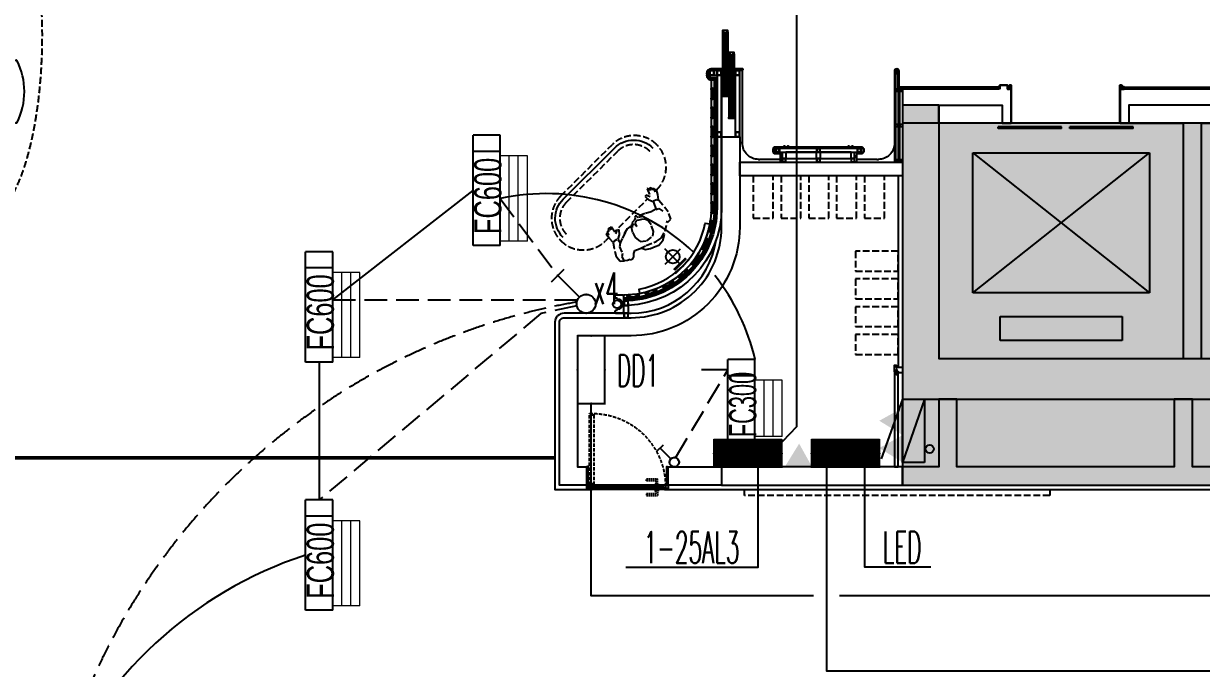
# Model space of a CAD drawing. Extents: x -284868 to 304789, y -137694 to 137894.
# Drawn here: x -77067 to -64057, y -105716 to -98586 of the extents above; entities that cross this region are included whole.
import ezdxf
from ezdxf.enums import TextEntityAlignment as Align

# ---------------------------------------------------------------- set-up
doc = ezdxf.new("R2010")
doc.units = 0
doc.set_wipeout_variables(frame=1)
doc.linetypes.add('DASH', pattern=[0.35, 0.25, -0.1])
doc.linetypes.add('DASHED', pattern=[0.75, 0.5, -0.25])
doc.layers.get('0').update_dxf_attribs({"linetype": 'CONTINUOUS'})
for name, color, linetype in [('0-墙', 4, 'CONTINUOUS'), ('0-建筑外轮廓', 8, 'CONTINUOUS'), ('0-建筑柱体', 251, 'CONTINUOUS'), ('0-消防栓(给排水)', 9, 'CONTINUOUS'), ('0-电梯', 3, 'CONTINUOUS'), ('0-非设计区域', 251, 'CONTINUOUS'), ('EM-强电', 220, 'CONTINUOUS'), ('EQUIP-照明', 3, 'CONTINUOUS'), ('EQUIP-箱柜', 3, 'CONTINUOUS'), ('M-EQ-AC', 1, 'CONTINUOUS'), ('P-完成面', 42, 'CONTINUOUS'), ('P-平面家具', 3, 'CONTINUOUS'), ('P-门扇', 6, 'CONTINUOUS'), ('TEXT_照明_回路标注', 41, 'CONTINUOUS'), ('WIRE-照明', 130, 'CONTINUOUS')]:
    doc.layers.add(name, color=color, linetype=linetype)
doc.layers.add('M-D-AC-DF', color=2, linetype='CONTINUOUS', lineweight=20)
doc.styles.add('_TEL_DIM', font='SIMPLEX', dxfattribs={"width": 0.8, "height": 3.5, "bigfont": 'HZTXT'})
doc.styles.add('HZ_e', font='simplex.shx', dxfattribs={"width": 0.8, "bigfont": 'hztxt.shx'})
doc.styles.add('L1', font='haiwenrs.shx', dxfattribs={"width": 0.7, "bigfont": 'haiwenhz.shx'})
doc.styles.get("Standard").update_dxf_attribs({"font": 'GBENOR', "bigfont": 'GBCBIG'})
doc.linetypes.add('FENCELINE2', pattern='A,6.35,-2.54,[132,ltypeshp.shx,S=2.54,R=0,X=-2.54,Y=0],-2.54,25.4', length=36.83)

# ---------------------------------------------------------------- blocks, each defined once
blk = doc.blocks.new('213r5467')
for p, q in [((-90909, -260063), (-90909, -260326)), ((-89559, -260063), (-90909, -260063)), ((-89559, -260326), (-89559, -260063)), ((-90909, -260326), (-89559, -260326)), ((-91209, -260588), (-91209, -262138)), ((-89259, -260588), (-91209, -260588)), ((-91209, -260588), (-89259, -262138)), ((-91209, -262138), (-89259, -260588)), ((-89259, -262138), (-89259, -260588)), ((-91209, -262138), (-89259, -262138))]:
    blk.add_line(p, q)
blk.add_lwpolyline([(-88884, -262463), (-91584, -262463), (-91584, -259863), (-88884, -259863), (-88884, -262463)])
blk = doc.blocks.new('sgASGHHHH')
for points in [[(-109046, -917824), (-109046, -921074), (-108646, -920624), (-108646, -917824)], [(-108646, -920624), (-109046, -921074), (-102996, -921074), (-102879, -920774), (-102996, -920624)]]:
    blk.add_hatch(color=256).paths.add_polyline_path(points)
at = {"color": 4}
for p, q in [((-109046, -917824), (-109046, -921074)), ((-108646, -917824), (-109046, -917824)), ((-108646, -917824), (-108646, -920624)), ((-108646, -920624), (-102996, -920624)), ((-109046, -921074), (-102996, -921074))]:
    blk.add_line(p, q, dxfattribs=at)
blk = doc.blocks.new('A$C5B4E3DF6')
for p, q in [((0, 240), (-659, 477)), ((-700, 0), (-700, 240)), ((0, 0), (-700, 240)), ((-700, 240), (0, 240)), ((0, 240), (0, 0)), ((0, 0), (-700, 0))]:
    blk.add_line(p, q)
for points in [[(-700, 240), (-541, 498), (-398, 240)], [(-398, 240), (-239, 498), (-96, 240)], [(-700, 0), (-700, 240), (0, 0)]]:
    blk.add_solid(points)
blk = doc.blocks.new('A$C3F6147FC')
blk.add_circle((299, -3801), 45.5)
at = {"rotation": 90}
blk.add_blockref('A$C5B4E3DF6', (240, -3250), dxfattribs=at)
blk = doc.blocks.new('$DORLIB2D$00000127')
at = {"color": 0}
for points in [[(-0.5333, 0.7949), (-0.5333, 0.6904)], [(-0.0333, 0.7949), (-0.5333, 0.7949)], [(-0.0333, 0.7949), (-0.0333, 0.6904)], [(0.5333, 0.7949), (0.0333, 0.7949)], [(0.0333, 0.7949), (0.0333, 0.6904)], [(0.5333, 0.7949), (0.5333, 0.6904)], [(-0.0333, 0.6904), (-0.5333, 0.6904)], [(0.5333, 0.6904), (0.0333, 0.6904)], [(0.5, 0.5), (-0.5, 0.5)]]:
    blk.add_lwpolyline(points, dxfattribs=at)
blk = doc.blocks.new('A$C611527F21')
h = blk.add_hatch(color=7)
h.dxf.hatch_style = 1
h.set_gradient(color1=(255, 255, 255), color2=(255, 255, 0), tint=1, name='CYLINDER')
h.paths.add_polyline_path([(1340, -405), (1340, -380), (1320, -380), (1320, -406), (1325, -410), (1335, -410)])
for points in [[(60, -375), (60, -405), (55, -405), (55, -400), (56, -400), (56, -404), (58, -404), (58, -373), (81, -373), (81, -419), (99, -419), (99, 0), (0, 0), (0, 1), (100, 1), (100, -420), (80, -420), (80, -375), (60, -375)], [(1438, -400), (1438, -404), (1436, -404), (1436, -384), (1424, -384), (1424, -419), (1342, -419), (1342, -378), (1319, -378), (1319, -419), (1302, -419), (1302, 0), (1400, 0), (1400, 1), (1300, 1), (1300, -420), (1320, -420), (1320, -380), (1340, -380), (1340, -420), (1425, -420), (1425, -385), (1435, -385), (1435, -405), (1440, -405), (1440, -400), (1438, -400)]]:
    blk.add_lwpolyline(points)
blk.add_lwpolyline([(1340, -405), (1340, -380), (1320, -380), (1320, -406), (1325, -410), (1335, -410)], close=True)
blk = doc.blocks.new('A$C67A6433D')
at = {"linetype": 'DASH', "ltscale": 0.03}
blk.add_wipeout([(31, 0), (-28, 0), (-28, 26), (31, 26)], dxfattribs=at)
for p, q in [((-26, 20), (-23, 19)), ((-25, 13), (-19, 4)), ((-21, 19), (-9, 16)), ((-20, 2), (-20, 0)), ((-19, 13), (-12, 3)), ((-18, 11), (-7, 9)), ((-16, 8), (-6, 8)), ((-16, 3), (0, 3)), ((-13, 24), (-13, 26)), ((-12, 23), (-12, 25)), ((-12, 25), (0, 25)), ((-9, 16), (-9, 21)), ((-9, 12), (-9, 21)), ((-1, 4), (-8, 10)), ((-2, 19), (-4, 14)), ((0, 9), (-3, 12)), ((30, 26), (3, 26)), ((15, 25), (3, 25)), ((3, 9), (6, 12)), ((19, 3), (3, 3)), ((4, 4), (11, 10)), ((5, 19), (7, 14)), ((19, 8), (9, 8)), ((12, 12), (12, 21)), ((23, 19), (12, 16)), ((21, 11), (12, 10)), ((22, 13), (14, 3)), ((15, 23), (15, 25)), ((16, 24), (16, 26)), ((28, 13), (21, 4)), ((23, 2), (23, 0)), ((28, 20), (25, 19))]:
    blk.add_line(p, q, dxfattribs=at)
for points in [[(0, 10), (0, 26), (-28, 26), (-28, 0), (0, 0), (0, 3)], [(3, 10), (3, 26), (31, 26), (31, 0), (3, 0), (3, 3)]]:
    blk.add_lwpolyline(points, dxfattribs=at)
for points in [[(-13, 24), (-13, 24), (-26, 24, 0.414214), (-27, 23), (-27, 2, 0.414214), (-26, 2), (-20, 2)], [(-12, 23), (-25, 23, 0.414214), (-26, 23), (-26, 17)], [(-26, 14), (-26, 5, 0.414214), (-25, 4), (-19, 4)], [(15, 23), (28, 23, -0.414214), (28, 23), (28, 17)], [(16, 24), (16, 24), (28, 24, -0.414214), (29, 23), (29, 2, -0.414214), (28, 2), (23, 2)], [(28, 14), (28, 5, -0.414214), (28, 4), (21, 4)]]:
    blk.add_lwpolyline(points, format="xyb", dxfattribs=at)
for centre in [(-22, 15), (-5, 21), (2, 6), (8, 21), (25, 15)]:
    blk.add_circle(centre, 1.99, dxfattribs=at)
for centre, radius, start, end in [((-22, 15), 3.58, 338.8563, 221.961), ((-18, 14), 1.59, 158.8563, 216.0245), ((-16, 6), 3.58, 211.8213, 270), ((-5, 21), 3.58, 334.8452, 179.1262), ((-7, 12), 1.99, 178.2525, 238.2672), ((-2, 13), 1.99, 160.8929, 232.1139), ((2, 6), 3.58, 213.0316, 326.9684), ((2, 6), 3.58, 72.8656, 107.1344), ((8, 21), 3.58, 0.8738, 205.1548), ((5, 13), 1.99, 307.8861, 19.1071), ((10, 12), 1.99, 301.7328, 1.7475), ((12, 11), 1.59, 222.3386, 280.5758), ((19, 6), 3.58, 270, 328.1787), ((25, 15), 3.58, 318.039, 201.1437), ((20, 14), 1.59, 323.9755, 21.1437)]:
    blk.add_arc(centre, radius, start, end, dxfattribs=at)
blk = doc.blocks.new('A$Ccb2b344d')
at = {"layer": 'P-完成面', "color": 251}
for points in [[(0, 0), (30, 0), (30, 30), (0, 30)], [(2, 2), (28, 2), (28, 28), (2, 28)]]:
    blk.add_lwpolyline(points, close=True, dxfattribs=at)
blk = doc.blocks.new('A$C05673959')
at = {"color": 6, "linetype": 'DASH', "ltscale": 80, "elevation": 0}
for points in [[(6, 41), (1, 45), (0, 39)], [(10, 25), (1, 45)], [(17, 47), (20, 52), (23, 47)], [(20, 25), (20, 52)], [(30, 25), (39, 45)], [(34, 41), (39, 45), (40, 39)]]:
    blk.add_lwpolyline(points, dxfattribs=at)
for points in [[(5, 15), (5, 0), (35, 0), (35, 15)], [(10, 15), (30, 15), (30, 25), (10, 25)]]:
    blk.add_lwpolyline(points, close=True, dxfattribs=at)
blk = doc.blocks.new('A$C91fbf63e')
at = {"color": 8}
blk.add_wipeout([(0, 0), (-50, 0), (-50, -50), (0, -50)], dxfattribs=at).dxf.layer = 'P-完成面'
at = {"layer": 'P-完成面'}
h = blk.add_hatch(dxfattribs=at)
h.set_pattern_fill('_USER', color=8, scale=3.749611, angle=225, style=0, double=1, pattern_type=0)
h.set_pattern_definition([(135, (1.25, -48.3284), (2.65138, 2.65138), []), (45, (1.25, -48.3284), (2.65138, -2.65138), [])])
h.paths.add_polyline_path([(-2, -48), (-2, -43), (-47, -43), (-47, -48)])
at = {"layer": 'P-完成面', "color": 3, "elevation": 0}
for points in [[(-3, -48), (-2, -48), (-2, -2), (-48, -2), (-48, -48), (-47, -48), (-47, -50), (-50, -50), (-50, 0), (0, 0), (0, -50), (-3, -50), (-3, -48)], [(-47, -43), (-2, -43), (-2, -48), (-47, -48), (-47, -43)]]:
    blk.add_lwpolyline(points, dxfattribs=at)
at = {"layer": 'P-完成面', "color": 8, "elevation": 0}
blk.add_lwpolyline([(-47, -50), (-3, -50)], dxfattribs=at)
at = {"layer": 'P-完成面', "color": 8}
for centre in [(-47, -43, 0), (-2, -43, 0)]:
    blk.add_arc(centre, 0.722, 234.74733, 305.25267, dxfattribs=at)
at = {"layer": 'P-完成面', "color": 8, "extrusion": (0, 0, -1), "xscale": -0.674219491757518, "yscale": 0.674219491757518, "zscale": -0.674219491757518, "rotation": 180}
blk.add_blockref('A$C05673959', (12, -2, 0), dxfattribs=at)
blk = doc.blocks.new('A$Cfa0514bd')
at = {"layer": 'P-完成面', "color": 251, "ltscale": 3}
for points in [[(0, 0), (40, 0), (40, 40), (0, 40)], [(3, 3), (37, 3), (37, 37), (3, 37)]]:
    blk.add_lwpolyline(points, close=True, dxfattribs=at)
blk = doc.blocks.new('A$C55830984')
at = {"layer": 'P-完成面', "color": 251}
for points in [[(-50, 50), (0, 50), (0, 0), (-50, 0)], [(-47, 47), (-3, 47), (-3, 3), (-47, 3)]]:
    blk.add_lwpolyline(points, close=True, dxfattribs=at)
blk = doc.blocks.new('A$Cdc63680e')
at = {"layer": 'P-完成面', "ltscale": 3}
h = blk.add_hatch(dxfattribs=at)
h.set_pattern_fill('ANSI38', color=250)
h.set_pattern_definition([(45, (-422851.3827, 373884.1253), (-2.24506403, 2.24506403), []), (135, (-422851.3827, 373884.1253), (-6.73519209, 2.24506403), [7.9375, -4.7625])])
edge = h.paths.add_edge_path()
edge.add_arc((-71, 0), 61.2, 359.6402, 407.8678)
edge.add_arc((-24, 54), 10.3, 96.603, 231.5978, ccw=False)
edge.add_arc((-25, 55), 9, 0, 89.651, ccw=False)
edge.add_line((-16, 55), (-16, 34))
edge.add_line((-16, 34), (-1, 34))
edge.add_line((-1, 34), (-1, -34))
edge.add_line((-1, -34), (-16, -34))
edge.add_line((-16, -34), (-16, -55))
edge.add_arc((-25, -55), 9, 270.349, 360, ccw=False)
edge.add_arc((-24, -54), 10.3, 128.4022, 263.397, ccw=False)
edge.add_arc((-71, 0), 61.2, 312.1322, 360.3598)
at = {"layer": 'P-完成面'}
blk.add_lwpolyline([(-11, 0, 0.213484), (-31, 45), (-31, 45, -0.669016), (-25, 65), (-25, 65, -0.414214), (-15, 55), (-15, 35), (0, 35), (0, -35), (-15, -35), (-15, -55, -0.414214), (-25, -65), (-25, -65, -0.669016), (-31, -45), (-31, -45, 0.213484), (-11, 0, -0.213484)], format="xyb", dxfattribs=at)
at = {"layer": 'P-完成面', "color": 251}
blk.add_lwpolyline([(-10, 0, 0.213595), (-30, 46, -0.668146), (-25, 64, -0.41243), (-16, 55), (-16, 34), (-1, 34), (-1, -34), (-16, -34), (-16, -55, -0.41243), (-25, -64, -0.668146), (-30, -46, 0.213595)], format="xyb", close=True, dxfattribs=at)
blk = doc.blocks.new('A$C95e0a651')
at = {"color": 251, "ltscale": 3}
for p, q in [((10, -45), (10, -687)), ((50, -45), (50, -687))]:
    blk.add_line(p, q, dxfattribs=at)
for points in [[(38, -45), (50, -45), (50, -15), (60, -15), (60, 0), (0, 0), (0, -15), (10, -15), (10, -45), (22, -45), (22, -30), (38, -30), (38, -45)], [(38, -687), (50, -687), (50, -717), (60, -717), (60, -732), (0, -732), (0, -717), (10, -717), (10, -687), (22, -687), (22, -702), (38, -702), (38, -687)]]:
    blk.add_lwpolyline(points)
at = {"color": 8, "ltscale": 3}
for points in [[(0, -717), (0, -15)], [(60, -717), (60, -15)]]:
    blk.add_lwpolyline(points, dxfattribs=at)
for points in [[(39, -44), (48, -44), (48, -14), (58, -14), (58, -2), (2, -2), (2, -14), (12, -14), (12, -44), (21, -44), (21, -28), (39, -28)], [(39, -689), (48, -689), (48, -719), (58, -719), (58, -731), (2, -731), (2, -719), (12, -719), (12, -689), (21, -689), (21, -704), (39, -704)]]:
    blk.add_lwpolyline(points, close=True)
at = {"color": 5}
blk.add_lwpolyline([(26, -30), (34, -30), (36, -32), (36, -700), (34, -702), (26, -702), (24, -700), (24, -32)], close=True, dxfattribs=at)
blk = doc.blocks.new('*U406')
blk.add_line((-202, 244), (-202, 29))
at = {"color": 250}
blk.add_wipeout([(1, 82), (4, 85), (7, 89), (10, 92), (12, 96), (15, 101), (17, 105), (18, 109), (20, 114), (21, 118), (22, 123), (23, 127), (23, 132), (23, 137), (23, 142), (22, 146), (21, 151), (20, 155), (19, 160), (17, 164), (15, 169), (13, 173), (10, 177), (8, 181), (5, 184), (1, 188), (-2, 191), (-6, 194), (-9, 197), (-13, 199), (-18, 202), (-22, 204), (-26, 205), (-31, 207), (-35, 208), (-40, 209), (-44, 210), (-49, 210), (-54, 210), (-59, 210), (-63, 209), (-68, 208), (-72, 207), (-77, 206), (-81, 204), (-86, 202), (-90, 200), (-94, 197), (-98, 195), (-101, 192), (-105, 188), (-108, 185), (-111, 181), (-114, 178), (-116, 174), (-119, 169), (-121, 165), (-122, 161), (-124, 156), (-125, 152), (-126, 147), (-127, 143), (-127, 138), (-127, 133), (-127, 128), (-126, 124), (-125, 119), (-124, 115), (-123, 110), (-121, 106), (-119, 101), (-117, 97), (-114, 93), (-112, 89), (-109, 86), (-105, 82), (-102, 79), (-98, 76), (-95, 73), (-91, 71), (-86, 68), (-82, 66), (-78, 65), (-73, 63), (-69, 62), (-64, 61), (-60, 60), (-55, 60), (-50, 60), (-45, 60), (-41, 61), (-36, 62), (-32, 63), (-27, 64), (-23, 66), (-18, 68), (-14, 70), (-10, 73), (-6, 75), (-3, 78)], dxfattribs=at)
for points in [[(-160, 135), (-172, 135), (-172, 219), (-160, 219)], [(-160, 53), (-172, 53), (-172, 135), (-160, 135)]]:
    blk.add_hatch(color=256).paths.add_polyline_path(points)
for q in [(-172, 217), (-172, 53)]:
    blk.add_line((-172, 135), q)
at = {"color": 251}
for q in [(-172, 135), (-52, 255), (68, 135), (-52, 15)]:
    blk.add_line((-52, 135), q, dxfattribs=at)
for points in [[(-172, 53), (-160, 53), (-160, 219), (-172, 219)], [(-172, 53), (-172, 53), (-172, 217), (-172, 217)]]:
    blk.add_lwpolyline(points, close=True)
blk.add_circle((-52, 135), 75)
blk = doc.blocks.new('A$C78095CF1')
at = {"color": 251, "linetype": 'DASH', "ltscale": 300}
blk.add_wipeout([(673, 62), (712, 104), (722, 0), (736, 0), (743, 37), (750, 2), (769, 7), (774, 42), (776, 25), (793, 30), (797, 69), (800, 69), (805, 48), (821, 62), (810, 121), (788, 185), (833, 372), (823, 471), (772, 488), (776, 469), (693, 574), (672, 597), (586, 680), (543, 700), (520, 696), (496, 693), (465, 693), (433, 692), (369, 674), (338, 639), (317, 635), (244, 630), (218, 658), (198, 696), (175, 713), (142, 707), (104, 702), (69, 689), (68, 690), (18, 674), (0, 605), (43, 425), (45, 418), (26, 365), (23, 354), (12, 296), (28, 282), (35, 302), (36, 303), (40, 263), (57, 259), (59, 275), (64, 240), (83, 236), (90, 266), (97, 233), (111, 232), (121, 337), (160, 295), (176, 307), (154, 366), (113, 405), (120, 466), (134, 451), (175, 416), (214, 384), (277, 341), (340, 328), (352, 326), (367, 298), (418, 275), (425, 253), (437, 241), (453, 249), (458, 259), (464, 259), (532, 264), (559, 266), (623, 276), (642, 279), (658, 278), (696, 278), (707, 277), (720, 172), (679, 132), (659, 78), (657, 74)], dxfattribs=at).dxf.layer = 'P-平面家具'
at = {"layer": 'P-平面家具', "color": 251, "linetype": 'DASH', "ltscale": 300}
for p, q in [((18, 674), (0, 605)), ((0, 605), (25, 500)), ((69, 691), (18, 674)), ((61, 630), (66, 689)), ((88, 592), (61, 630)), ((88, 592), (61, 630)), ((65, 672), (69, 691)), ((104, 702), (69, 689)), ((92, 503), (88, 592)), ((92, 503), (88, 592)), ((142, 704), (104, 702)), ((142, 707), (175, 713)), ((175, 713), (198, 696)), ((198, 696), (218, 658)), ((218, 658), (244, 630)), ((244, 630), (317, 635)), ((317, 635), (399, 634)), ((338, 639), (369, 674)), ((369, 674), (433, 692)), ((399, 634), (535, 643)), ((433, 692), (496, 693)), ((496, 693), (543, 700)), ((535, 643), (610, 633)), ((543, 700), (586, 680)), ((586, 680), (623, 663)), ((610, 633), (693, 574)), ((623, 663), (675, 593)), ((25, 500), (45, 418)), ((120, 466), (92, 503)), ((115, 431), (120, 466)), ((128, 455), (120, 466)), ((169, 422), (128, 455)), ((319, 481), (355, 557)), ((319, 419), (319, 481)), ((355, 557), (432, 584)), ((432, 584), (525, 564)), ((525, 564), (558, 515)), ((558, 515), (569, 426)), ((693, 574), (776, 469)), ((776, 469), (772, 488)), ((772, 488), (823, 471)), ((823, 471), (833, 372)), ((23, 354), (12, 296)), ((45, 418), (23, 354)), ((28, 282), (35, 312)), ((33, 302), (36, 302)), ((35, 312), (40, 263)), ((43, 425), (66, 407)), ((66, 407), (106, 405)), ((111, 234), (121, 337)), ((113, 405), (115, 431)), ((154, 366), (113, 405)), ((121, 337), (136, 323)), ((136, 323), (160, 295)), ((176, 307), (154, 366)), ((160, 295), (176, 307)), ((231, 372), (169, 422)), ((277, 341), (214, 384)), ((340, 328), (277, 341)), ((328, 345), (316, 413)), ((330, 352), (353, 319)), ((367, 298), (338, 354)), ((361, 330), (382, 327)), ((418, 275), (367, 298)), ((382, 327), (394, 339)), ((394, 339), (397, 366)), ((397, 366), (401, 327)), ((401, 327), (413, 306)), ((413, 306), (434, 298)), ((434, 298), (460, 305)), ((460, 305), (497, 311)), ((497, 311), (530, 325)), ((551, 330), (519, 287)), ((530, 325), (551, 349)), ((569, 426), (551, 328)), ((745, 286), (776, 335)), ((833, 372), (808, 267)), ((12, 296), (28, 282)), ((40, 263), (57, 259)), ((57, 259), (59, 275)), ((59, 275), (64, 240)), ((64, 240), (83, 236)), ((83, 236), (90, 266)), ((90, 266), (97, 233)), ((97, 233), (111, 234)), ((425, 253), (418, 275)), ((437, 241), (425, 253)), ((453, 249), (437, 241)), ((464, 273), (453, 249)), ((479, 278), (464, 273)), ((559, 266), (464, 259)), ((519, 287), (479, 278)), ((642, 279), (559, 266)), ((707, 277), (642, 279)), ((679, 132), (720, 172)), ((705, 278), (745, 286)), ((718, 197), (707, 277)), ((720, 172), (718, 197)), ((767, 173), (727, 172)), ((790, 192), (767, 173)), ((808, 267), (788, 185)), ((788, 185), (810, 121)), ((657, 74), (679, 132)), ((673, 62), (657, 74)), ((697, 90), (673, 62)), ((712, 104), (697, 90)), ((722, 0), (712, 104)), ((736, 0), (722, 0)), ((743, 33), (736, 0)), ((750, 2), (743, 33)), ((769, 7), (750, 2)), ((774, 42), (769, 7)), ((776, 25), (774, 42)), ((793, 30), (776, 25)), ((798, 79), (793, 30)), ((800, 69), (797, 69)), ((805, 48), (798, 79)), ((821, 62), (805, 48)), ((810, 121), (821, 62))]:
    blk.add_line(p, q, dxfattribs=at)
blk = doc.blocks.new('FZ03')
at = {"color": 8}
for p, q in [((-4, 1), (-4, 3)), ((-4, 3), (0, 3)), ((0, 0), (-4, 1)), ((-3, 7), (3, 7)), ((0, 7), (-3, 5)), ((-3, 3), (-3, 7)), ((0, 5), (-3, 4)), ((0, 7), (3, 5)), ((0, 7), (0, 3)), ((0, 5), (3, 4)), ((0, 3), (4, 3)), ((4, 1), (0, 0)), ((3, 3), (3, 7)), ((4, 3), (4, 1))]:
    blk.add_line(p, q, dxfattribs=at)
blk = doc.blocks.new('A$C79893AB6')
at = {"color": 8, "linetype": 'DASHED', "ltscale": 5}
for points in [[(10, 20), (0, 20), (0, 5), (10, 5)], [(10, 0), (12, 0), (12, 25), (10, 25)], [(13, 0), (15, 0), (15, 25), (13, 25)], [(15, 20), (25, 20), (25, 5), (15, 5)]]:
    blk.add_lwpolyline(points, close=True, dxfattribs=at)
for points in [[(5, 20), (5, 5)], [(12, 18), (13, 18)], [(12, 16), (13, 16)], [(12, 14), (13, 14)], [(12, 10), (13, 10)], [(12, 8), (13, 8)], [(12, 6), (13, 6)], [(20, 20), (20, 5)]]:
    blk.add_lwpolyline(points, dxfattribs=at)
blk = doc.blocks.new('A$C340bdad7')
at = {"color": 8, "linetype": 'DASHED', "ltscale": 30}
for points in [[(-724, 5, 0.414214), (-725, 7), (-775, 7, 0.414214), (-776, 5)], [(-724, -55, -0.414214), (-725, -57), (-775, -57, -0.414214), (-776, -55)]]:
    blk.add_lwpolyline(points, format="xyb", dxfattribs=at)
for points in [[(-776, 5), (-776, 0), (-724, 0), (-724, 5)], [(-740, 48), (-740, 7), (-759, 7), (-759, 67)], [(-740, 48), (-636, 48), (-636, 67), (-759, 67)], [(-776, -55), (-776, -50), (-724, -50), (-724, -55)], [(-740, -98), (-740, -57), (-759, -57), (-759, -117)], [(-740, -98), (-636, -98), (-636, -117), (-759, -117)]]:
    blk.add_lwpolyline(points, dxfattribs=at)
at = {"layer": 'P-门扇'}
for p, q in [((-815, 0), (-35, 0)), ((-815, -50), (-35, -50))]:
    blk.add_line(p, q, dxfattribs=at)
at = {"layer": 'P-门扇', "color": 251}
for p, q in [((-845, -3), (-35, -3)), ((-830, -47), (-35, -47)), ((-815, -15), (-35, -15)), ((-815, -35), (-35, -35))]:
    blk.add_line(p, q, dxfattribs=at)
at = {"layer": 'P-门扇', "color": 251, "linetype": 'DASH', "ltscale": 150}
blk.add_lwpolyline([(-845, 0, -0.420056), (-5, 790, 3.831979)], format="xyb", dxfattribs=at)
blk.add_lwpolyline([(-55, 15), (-37, 15), (-37, 0), (-5, 0), (-5, 790), (-37, 790), (-37, 775), (-55, 775), (-55, 15)], dxfattribs=at)
at = {"layer": 'P-门扇'}
for points in [[(-815, 0), (-815, 0), (-845, 0), (-845, -32), (-830, -32), (-830, -50), (-815, -50)], [(-815, -47), (-815, -3)]]:
    blk.add_lwpolyline(points, dxfattribs=at)
at = {"layer": 'P-门扇', "color": 251}
for points in [[(-815, -15), (-815, -35), (-775, -35), (-775, -15)], [(-445, -15), (-445, -35), (-405, -35), (-405, -15)], [(-75, -15), (-75, -35), (-35, -35), (-35, -15)]]:
    blk.add_lwpolyline(points, close=True, dxfattribs=at)
for points in [[(-815, -15), (-775, -35)], [(-775, -15), (-815, -35)], [(-445, -15), (-405, -35)], [(-405, -15), (-445, -35)], [(-75, -15), (-35, -35)], [(-35, -15), (-75, -35)]]:
    blk.add_lwpolyline(points, dxfattribs=at)
at = {"layer": 'P-门扇'}
blk.add_lwpolyline([(-20, -50), (-35, -50), (-35, 0), (-5, 0), (-5, -32), (-20, -32)], close=True, dxfattribs=at)
at = {"rotation": 180}
blk.add_blockref('A$C79893AB6', (10, 0), dxfattribs=at)
at = {"xscale": -0.7194583547756841, "yscale": 0.7194583547756841, "zscale": 0.7194583547756841, "rotation": 180}
for p in [(-840, -33), (-10, -33)]:
    blk.add_blockref('FZ03', p, dxfattribs=at)
blk = doc.blocks.new('A$Ca6733954')
for points in [[(0, 0), (-159, 258), (-302, 0)], [(302, 0), (143, 258), (0, 0)]]:
    blk.add_solid(points)
blk = doc.blocks.new('*X428')
at = {"color": 0}
for p, q in [((-250, 32.8), (-82.8, 200)), ((-250, 68.2), (-118.2, 200)), ((-250, 103.6), (-153.6, 200)), ((-250, 138.9), (-188.9, 200)), ((-250, 174.3), (-224.3, 200)), ((-247.5, 0), (-47.5, 200)), ((-212.1, 0), (-12.1, 200)), ((-176.8, 0), (23.2, 200)), ((-141.4, 0), (58.6, 200)), ((-106.1, 0), (93.9, 200)), ((-70.7, 0), (129.3, 200)), ((-35.4, 0), (164.6, 200)), ((0, 0), (200, 200)), ((35.4, 0), (235.4, 200)), ((70.7, 0), (250, 179.3)), ((106.1, 0), (250, 143.9)), ((141.4, 0), (250, 108.6)), ((176.8, 0), (250, 73.2)), ((212.1, 0), (250, 37.9)), ((247.5, 0), (250, 2.5))]:
    blk.add_line(p, q, dxfattribs=at)
blk = doc.blocks.new('$equip$00002943')
for p, q in [((-0.75, 0.6), (-0.75, 0)), ((0.75, 0.6), (-0.75, 0.6)), ((0.75, 0), (0.75, 0.6)), ((-0.75, 0), (0.75, 0))]:
    blk.add_line(p, q)
for points, const_width in [([(-0.75, 0.3), (0.75, 0.3)], 0.6), ([(-0.75, 0.6), (-0.75, 0), (0.75, 0), (0.75, 0.6), (-0.75, 0.6), (-0.75, 0)], 0.04)]:
    blk.add_lwpolyline(points, dxfattribs=dict(const_width=const_width))
for p in [(0, 0.6), (-0.75, 0.3), (0.75, 0.3), (0, 0)]:
    blk.add_point(p)
at = {"xscale": 0.0030000000006112, "yscale": 0.0030000000006112, "zscale": 0.0030000000006112}
blk.add_blockref('*X428', (0, 0), dxfattribs=at)
at = {"color": 7, "style": '_TEL_DIM', "flags": 1}
for tag in ['A', 'REMARK']:
    blk.add_attdef(tag, text='', height=0.00002, dxfattribs=at).set_placement((0, 0), align=Align.MIDDLE_CENTER)
blk = doc.blocks.new('A$Ce508c8b8')
at = {"layer": 'EM-强电', "color": 6, "const_width": 40}
blk.add_lwpolyline([(-4240, -1100), (-11750, -1100)], dxfattribs=at)
blk = doc.blocks.new('$equip$00002928')
for p, q in [((-0.75, 0.6), (-0.75, 0)), ((0.75, 0.6), (-0.75, 0.6)), ((0.75, 0), (0.75, 0.6)), ((-0.75, 0), (0.75, 0))]:
    blk.add_line(p, q)
at = {"const_width": 0.04}
blk.add_lwpolyline([(-0.75, 0.6), (-0.75, 0), (0.75, 0), (0.75, 0.6), (-0.75, 0.6), (-0.75, 0)], dxfattribs=at)
for p in [(0, 0.6), (-0.75, 0.3), (0.75, 0.3), (0, 0)]:
    blk.add_point(p)
at = {"color": 7, "style": '_TEL_DIM', "flags": 1}
for tag in ['A', 'REMARK']:
    blk.add_attdef(tag, text='', height=0.00002, dxfattribs=at).set_placement((0, 0), align=Align.MIDDLE_CENTER)
blk = doc.blocks.new('fc600')
at = {"layer": 'M-D-AC-DF'}
for p, q in [((136706, -1239516), (136706, -1239216)), ((137646, -1239516), (137646, -1239216)), ((136706, -1239516), (137646, -1239516))]:
    blk.add_line(p, q, dxfattribs=at)
at = {"layer": 'M-D-AC-DF', "linetype": 'DASH'}
for p, q in [((136706, -1239316), (137646, -1239316)), ((136706, -1239416), (137646, -1239416))]:
    blk.add_line(p, q, dxfattribs=at)
at = {"layer": 'M-EQ-AC'}
for p, q in [((136656, -1239216), (136656, -1238916)), ((136656, -1238916), (137876, -1238916)), ((137696, -1239216), (137696, -1238916)), ((137876, -1239216), (137876, -1238916)), ((136656, -1239216), (137876, -1239216))]:
    blk.add_line(p, q, dxfattribs=at)
at = {"layer": 'M-EQ-AC', "color": 3, "style": 'L1', "width": 0.7}
blk.add_text('FC600', height=300, dxfattribs=at).set_placement((136783, -1239229))
blk = doc.blocks.new('fc300')
at = {"layer": 'M-D-AC-DF'}
for p, q in [((116933, -1223792), (116933, -1223492)), ((117553, -1223792), (117553, -1223492)), ((116933, -1223792), (117553, -1223792))]:
    blk.add_line(p, q, dxfattribs=at)
at = {"layer": 'M-D-AC-DF', "linetype": 'DASH'}
for p, q in [((116933, -1223592), (117553, -1223592)), ((116933, -1223692), (117553, -1223692))]:
    blk.add_line(p, q, dxfattribs=at)
at = {"layer": 'M-EQ-AC'}
for p, q in [((116883, -1223192), (117783, -1223192)), ((116883, -1223492), (116883, -1223192)), ((117603, -1223492), (117603, -1223192)), ((117783, -1223492), (117783, -1223192)), ((116883, -1223492), (117783, -1223492))]:
    blk.add_line(p, q, dxfattribs=at)
at = {"layer": 'M-EQ-AC', "color": 3, "style": 'L1', "width": 0.6}
blk.add_text('FC300', height=300, dxfattribs=at).set_placement((116924, -1223506))
blk = doc.blocks.new('A$C246f5862')
at = {"layer": 'M-EQ-AC'}
for name, p, rotation in [('fc600', (-1244061, -135408), 89.99999999999999), ('fc600', (-1245911, -136696, 0), 89.99999999999999), ('fc300', (-1225523, -117795), 90), ('fc600', (-1245911, -139441, 0), 89.99999999999999)]:
    blk.add_blockref(name, p, dxfattribs=dict(at, rotation=rotation))
blk = doc.blocks.new('$equip$00002327')
for p, q in [((0.147, 0.356), (0.625, 0.833)), ((0.484, 0.975), (0.766, 0.692))]:
    blk.add_line(p, q)
blk.add_circle((0, 0.208), 0.208)
for p in [(0, 0.417), (-0.208, 0.208), (0, 0), (0.208, 0.208)]:
    blk.add_point(p)
at = {"color": 7, "flags": 1}
blk.add_attdef('A', text='', height=0.00002, dxfattribs=at).set_placement((0, 0), align=Align.MIDDLE_CENTER)

msp = doc.modelspace()

# ---------------------------------------------------------------- linework, layer by layer
at = {"layer": '0-墙'}
msp.add_lwpolyline([(-66957, -99488), (-66257, -99488), (-66257, -99688), (-66957, -99688)], close=True, dxfattribs=at)
for points in [[(-64057, -99688), (-63457, -99688), (-63457, -99488), (-64857, -99488), (-64857, -99688), (-64257, -99688), (-64257, -102288), (-64057, -102288), (-64057, -99688)], [(-62207, -103488), (-64157, -103488), (-64157, -102738), (-64357, -102738), (-64357, -103488), (-66757, -103488), (-66757, -102738), (-66957, -102738), (-66957, -103488), (-67357, -103488), (-67357, -103688), (-57857, -103688)]]:
    msp.add_lwpolyline(points, dxfattribs=at)
at = {"layer": '0-墙', "ltscale": 3}
msp.add_lwpolyline([(-70357, -102038), (-70947, -102038), (-70947, -103488), (-70847, -103488), (-70847, -103688), (-71147, -103688), (-71147, -101888, -0.414214), (-71097, -101838), (-70357, -101838, 0.414214), (-69357, -100838), (-69357, -99838), (-69157, -99838), (-69157, -100838, -0.414214)], format="xyb", close=True, dxfattribs=at)
for points in [[(-67357, -100118), (-67357, -100268), (-69157, -100268), (-69157, -100118)], [(-69947, -103488), (-69357, -103488), (-69357, -103688), (-69947, -103688)], [(-69357, -103688), (-67357, -103688), (-67357, -103488), (-69357, -103488)]]:
    msp.add_lwpolyline(points, close=True, dxfattribs=at)
at = {"layer": '0-墙', "color": 251}
for points in [[(-66757, -103488), (-66757, -102738), (-66527, -102910), (-64357, -102738)], [(-64157, -103488), (-64157, -102738), (-63927, -102910), (-62207, -102738)]]:
    msp.add_solid(points, dxfattribs=at)
at = {"layer": '0-建筑外轮廓', "color": 42}
msp.add_lwpolyline([(-77161, -99679), (-77152, -99684, 0.418177), (-77139, -99679, 0.11855), (-77057, -99338), (-77057, -99338, 0.11855), (-77139, -98997, 0.418177), (-77152, -98993), (-77161, -98998)], format="xyb", dxfattribs=at)
at = {"layer": 'P-完成面', "color": 251}
for p, q in [((-69500, -99198), (-69500, -99099)), ((-69488, -99105), (-69500, -99105)), ((-69488, -99195), (-69500, -99195)), ((-69488, -99183), (-69407, -99183)), ((-70387, -101678), (-70387, -101788))]:
    msp.add_line(p, q, dxfattribs=at)
at = {"layer": 'P-完成面', "color": 251, "ltscale": 3}
msp.add_line((-67357, -99338), (-67357, -100088), dxfattribs=at)
at = {"layer": 'P-完成面'}
for points in [[(-69357, -99105), (-69357, -99088), (-69472, -99088, 0.414214), (-69522, -99138), (-69522, -99138), (-69502, -99138), (-69502, -99158), (-69522, -99158), (-69522, -99158, 0.414214), (-69472, -99208), (-69437, -99208)], [(-68707, -100088), (-68937, -100088), (-68937, -100093), (-68947, -100093), (-68947, -100088, -0.414214), (-69127, -99908), (-69132, -99908), (-69132, -99898), (-69127, -99898), (-69127, -99098)], [(-67397, -99288), (-67397, -99113, 0.414214), (-67422, -99088), (-67422, -99088, 0.414214), (-67447, -99113), (-67447, -99898), (-67442, -99898), (-67442, -99908), (-67447, -99908, -0.414214), (-67627, -100088), (-67627, -100093), (-67637, -100093), (-67637, -100088), (-67867, -100088)], [(-69437, -99208), (-69437, -100623, -0.414214), (-70437, -101623), (-70437, -101623)], [(-67887, -100118), (-67887, -100008), (-67817, -100008, 0.414214), (-67807, -99998), (-67807, -99978, 0.414214), (-67817, -99968), (-67927, -99968), (-67942, -99968), (-68637, -99968), (-68652, -99968), (-68757, -99968, 0.414214), (-68767, -99978), (-68767, -99998, 0.414214), (-68757, -100008), (-68687, -100008), (-68687, -100118), (-68707, -100118), (-68707, -100028), (-68757, -100028, -0.414214), (-68787, -99998), (-68787, -99978, -0.414214), (-68757, -99948), (-68667, -99948), (-68667, -99943, -0.414214), (-68662, -99938), (-68662, -99938, -0.414214), (-68657, -99943), (-68657, -99943, 0.414214), (-68652, -99948), (-68632, -99948, 0.414214), (-68627, -99943), (-68627, -99943, -0.414214), (-68622, -99938), (-68622, -99938, -0.414214), (-68617, -99943), (-68617, -99948), (-67957, -99948), (-67957, -99943, -0.414214), (-67952, -99938), (-67952, -99938, -0.414214), (-67947, -99943), (-67947, -99943, 0.414214), (-67942, -99948), (-67922, -99948, 0.414214), (-67917, -99943), (-67917, -99943, -0.414214), (-67912, -99938), (-67912, -99938, -0.414214), (-67907, -99943), (-67907, -99948), (-67817, -99948, -0.414214), (-67787, -99978), (-67787, -99998, -0.414214), (-67817, -100028), (-67867, -100028), (-67867, -100118), (-67887, -100118)], [(-70259, -101572), (-70268, -101523, 0.309555), (-69537, -100792), (-69488, -100801, -0.309555), (-70259, -101572, 0)], [(-70437, -101788), (-71097, -101788, 0.414214), (-71197, -101888), (-71197, -103738), (-70807, -103738), (-70807, -103723), (-70822, -103723)], [(-69972, -103723), (-69987, -103723), (-69987, -103738), (-58407, -103738), (-58407, -106118), (-59307, -106118), (-59307, -107568), (-66605, -107568), (-66605, -106119), (-72106, -106119), (-72106, -106469, -0.414239), (-72206, -106569), (-72586, -106569)]]:
    msp.add_lwpolyline(points, format="xyb", dxfattribs=at)
at = {"layer": 'P-完成面', "color": 251}
for points in [[(-69358, -99105), (-69358, -99090), (-69472, -99090, 0.407029), (-69520, -99137), (-69500, -99137), (-69500, -99160), (-69520, -99160, 0.407029), (-69472, -99207), (-69434, -99207)], [(-69407, -99208), (-69407, -100623, -0.414214), (-70437, -101653), (-70437, -101653)], [(-69422, -99208), (-69422, -100623, -0.414214), (-70437, -101638), (-70437, -101638)], [(-69434, -99208), (-69434, -100623, -0.414214), (-70437, -101626), (-70437, -101626)], [(-69357, -99208), (-69357, -100623, -0.400713), (-70387, -101702, -0.400713)], [(-70437, -101788), (-70357, -101788, 0.370979), (-69417, -100980, 0.370979)]]:
    msp.add_lwpolyline(points, format="xyb", dxfattribs=at)
msp.add_lwpolyline([(-69407, -99105), (-69488, -99105), (-69488, -99195), (-69407, -99195)], dxfattribs=at)
for points in [[(-69438, -99155), (-69407, -99155), (-69407, -99105), (-69438, -99105)], [(-69123, -99097), (-69205, -99097), (-69205, -99090), (-69123, -99090)], [(-69140, -99105), (-69205, -99105), (-69205, -99097), (-69140, -99097)], [(-69407, -99788), (-69357, -99788), (-69357, -99155), (-69407, -99155)], [(-69407, -99788), (-69357, -99788), (-69357, -99155), (-69407, -99155)], [(-69207, -99788), (-69157, -99788), (-69157, -99155), (-69207, -99155)], [(-67407, -99338), (-67387, -99338), (-67387, -99308), (-67407, -99308)], [(-67407, -99728), (-67387, -99728), (-67387, -99698), (-67407, -99698)]]:
    msp.add_lwpolyline(points, close=True, dxfattribs=at)
at = {"layer": 'P-完成面'}
for points in [[(-69140, -99098), (-69122, -99098), (-69122, -99088), (-69207, -99088), (-69207, -99105)], [(-69140, -99097), (-69123, -99097), (-69123, -99090), (-69205, -99090), (-69205, -99105)], [(-66293, -99294), (-66293, -99288), (-67398, -99288), (-67398, -99308), (-66293, -99308), (-66293, -99288)], [(-64915, -99288), (-63493, -99288), (-63493, -99294)], [(-64915, -99288), (-64915, -99308), (-63493, -99308), (-63493, -99288)], [(-67407, -100268), (-67407, -102383)], [(-67357, -102383), (-67357, -102448), (-67404, -102448), (-67404, -102438), (-67447, -102438), (-67447, -102363), (-67427, -102363), (-67427, -102383), (-67357, -102383)], [(-70832, -103688), (-70832, -103483), (-70837, -103483), (-70837, -103488), (-70847, -103488)], [(-69962, -103688), (-69962, -103483), (-69957, -103483), (-69957, -103488), (-69947, -103488)]]:
    msp.add_lwpolyline(points, dxfattribs=at)
at = {"layer": 'P-完成面', "color": 251}
msp.add_lwpolyline([(-67445, -100118), (-67445, -99113, -0.414214), (-67422, -99090, -0.414214), (-67398, -99113), (-67398, -99308), (-67407, -99308), (-67407, -99113, 0.414214), (-67422, -99098, 0.414214), (-67437, -99113), (-67437, -100118)], format="xyb", close=True, dxfattribs=at)
at = {"layer": 'P-完成面', "color": 8}
msp.add_lwpolyline([(-69472, -99208), (-69472, -100623, -0.414214), (-70437, -101588), (-70437, -101588), (-70437, -101598)], format="xyb", dxfattribs=at)
at = {"layer": 'P-完成面', "color": 251, "ltscale": 3}
for points in [[(-67407, -100088), (-67387, -100088), (-67387, -99338), (-67407, -99338)], [(-68307, -100008), (-68267, -100008), (-68267, -100078), (-68307, -100078)]]:
    msp.add_lwpolyline(points, close=True, dxfattribs=at)
at = {"layer": 'P-完成面'}
msp.add_lwpolyline([(-70442, -101588), (-70522, -101588, 0.414214), (-70537, -101603), (-70537, -101603, 0.414214), (-70522, -101618), (-70512, -101618, 1), (-70512, -101628, -1), (-70512, -101748, 1), (-70512, -101758), (-70522, -101758, 0.414214), (-70537, -101773), (-70537, -101773, 0.414214), (-70522, -101788), (-70442, -101788), (-70442, -101778), (-70437, -101778), (-70437, -101598), (-70442, -101598)], format="xyb", close=True, dxfattribs=at)
for points in [[(-67407, -102441), (-67447, -102441), (-67447, -103485), (-67407, -103485)], [(-70822, -103688), (-70847, -103688), (-70847, -103726), (-70822, -103726)], [(-69972, -103688), (-69947, -103688), (-69947, -103726), (-69972, -103726)]]:
    msp.add_lwpolyline(points, close=True, dxfattribs=at)
msp.add_circle((-70512, -101688), 45, dxfattribs=at)
at = {"layer": 'P-平面家具', "linetype": 'DASH', "ltscale": 300}
for points in [[(-69007, -100268), (-69007, -100738), (-68787, -100738), (-68787, -100268)], [(-68700, -100268), (-68700, -100738), (-68480, -100738), (-68480, -100268)], [(-68393, -100268), (-68393, -100738), (-68173, -100738), (-68173, -100268)], [(-68086, -100268), (-68086, -100738), (-67866, -100738), (-67866, -100268)], [(-67779, -100268), (-67779, -100738), (-67559, -100738), (-67559, -100268)], [(-67407, -101103), (-67877, -101103), (-67877, -101323), (-67407, -101323)], [(-67407, -101410), (-67877, -101410), (-67877, -101630), (-67407, -101630)], [(-67407, -101717), (-67877, -101717), (-67877, -101937), (-67407, -101937)], [(-67407, -102024), (-67877, -102024), (-67877, -102244), (-67407, -102244)], [(-69103, -103738), (-65733, -103738), (-65733, -103804), (-69103, -103804)]]:
    msp.add_lwpolyline(points, close=True, dxfattribs=at)
msp.add_ellipse((-77527, -98715), major_axis=(0, 2050), ratio=0.325728, start_param=2.305052, end_param=7.792211, dxfattribs=at)
at = {"layer": 'TEXT_照明_回路标注'}
for points in [[(-70416, -104596), (-68953, -104596), (-68953, -103438)], [(-67044, -104596), (-67776, -104596), (-67776, -103438)]]:
    msp.add_lwpolyline(points, dxfattribs=at)
at = {"layer": 'WIRE-照明', "elevation": 0}
for points in [[(-73652, -101641), (-72102, -100431)], [(-73802, -102328), (-73802, -103853)]]:
    msp.add_lwpolyline(points, dxfattribs=at)
at = {"layer": 'WIRE-照明', "color": 6, "linetype": 'DASH', "ltscale": 1000}
for points in [[(-71802, -100521), (-71166, -101372)], [(-70955, -101707), (-71354, -101793), (-73802, -103853)], [(-69864, -103386), (-69287, -102413)]]:
    msp.add_lwpolyline(points, dxfattribs=at)
at = {"layer": 'WIRE-照明', "color": 6, "linetype": 'DASH', "ltscale": 1000, "elevation": 0}
msp.add_lwpolyline([(-73652, -101641), (-70948, -101641)], dxfattribs=at)
at = {"layer": 'WIRE-照明'}
for points in [[(-69287, -102413), (-69577, -102413)], [(-68341, -104913), (-70797, -104913), (-70797, -102788)], [(-68198, -103188), (-68198, -105741), (-58685, -105741), (-58685, -106702), (-53357, -106702)], [(-56454, -106552), (-56454, -104913), (-68053, -104913)]]:
    msp.add_lwpolyline(points, dxfattribs=at)
for centre, radius, start, end in [((-71293, -102833), 2367, 12.9946, 38.103), ((-72559, -108734), 4492, 108.0627, 157.522)]:
    msp.add_arc(centre, radius, start, end, dxfattribs=at)
at = {"layer": 'WIRE-照明', "color": 6, "linetype": 'DASH', "ltscale": 1000}
msp.add_arc((-69722, -108761, 0), 7203, 99.8659, 165.9886, dxfattribs=at)

# ---------------------------------------------------------------- block references
at = {"layer": '0-建筑柱体'}
msp.add_blockref('sgASGHHHH', (41689, 818336), dxfattribs=at)
at = {"layer": '0-消防栓(给排水)', "color": 0}
msp.add_blockref('A$C3F6147FC', (-67357, -99488), dxfattribs=at)
at = {"layer": '0-电梯', "xscale": -1, "rotation": 180}
msp.add_blockref('213r5467', (24628, -362152), dxfattribs=at)
at = {"layer": '0-非设计区域', "color": 1, "ltscale": 3, "xscale": -1, "rotation": 180}
for p in [(-67437, -99113), (-67387, -99308), (-67387, -99698), (-67437, -100088), (-67387, -100088)]:
    msp.add_blockref('A$Ccb2b344d', p, dxfattribs=at)
at = {"layer": 'EQUIP-照明', "xscale": 250, "yscale": 250, "zscale": 250, "rotation": 90}
msp.add_blockref('$equip$00002327', (-69827, -103436), dxfattribs=at)
at = {"layer": 'EQUIP-箱柜', "xscale": 500, "yscale": 500, "zscale": 500, "rotation": 89.99999999999999}
msp.add_blockref('$equip$00002928', (-70647, -102413), dxfattribs=at)
at = {"layer": 'EQUIP-箱柜', "xscale": 500, "yscale": 500, "zscale": 500}
for p in [(-69068, -103488), (-67989, -103488)]:
    msp.add_blockref('$equip$00002943', p, dxfattribs=at)
at = {"layer": 'P-完成面', "color": 1, "ltscale": 3, "xscale": -1, "rotation": 180}
for p in [(-69438, -99105), (-69357, -99105), (-69357, -99105), (-69357, -99105), (-69157, -99105), (-69357, -99788), (-69357, -99788), (-69157, -99788), (-70387, -101653), (-70387, -101788)]:
    msp.add_blockref('A$C55830984', p, dxfattribs=at)
at = {"layer": 'P-完成面', "color": 1, "ltscale": 3}
for name, p in [('A$Cdc63680e', (-69437, -99363)), ('A$Cdc63680e', (-69437, -99573)), ('A$Cdc63680e', (-69437, -99783)), ('A$Cdc63680e', (-69437, -99993)), ('A$Cfa0514bd', (-68307, -100008)), ('A$Cdc63680e', (-69437, -100203)), ('A$Cfa0514bd', (-68307, -100118)), ('A$Cdc63680e', (-69437, -100413))]:
    msp.add_blockref(name, p, dxfattribs=at)
at = {"layer": 'P-完成面', "color": 251, "xscale": -1, "rotation": 180}
for p in [(-67437, -99308), (-67437, -99698)]:
    msp.add_blockref('A$Ccb2b344d', p, dxfattribs=at)
at = {"layer": 'P-完成面', "rotation": 180}
msp.add_blockref('A$C611527F21', (-64857, -99688), dxfattribs=at)
at = {"layer": 'P-完成面', "color": 1, "ltscale": 3}
for p, rotation in [((-69437, -100623), 359.5034168201347), ((-69459, -100831), 348.0098563686192), ((-69524, -101030), 336.0098563686193), ((-69628, -101211), 324.0098563686192), ((-69768, -101366), 312.0098563686194), ((-69937, -101489), 300.0098563686194), ((-70332, -101617), 276.009856368618), ((-70128, -101574), 288.0098563686193)]:
    msp.add_blockref('A$Cdc63680e', p, dxfattribs=dict(at, rotation=rotation))
at = {"layer": 'P-平面家具', "linetype": 'DASH', "ltscale": 300, "xscale": -1}
msp.add_blockref('A$Ca6733954', (-68357, -103488), dxfattribs=at)
at = {"layer": 'P-门扇', "xscale": -1, "rotation": 180}
for p in [(-69347, -99393), (-69277, -99637)]:
    msp.add_blockref('A$C95e0a651', p, dxfattribs=at)
at = {"layer": 'P-门扇', "xscale": 1400, "yscale": -200, "zscale": 1400}
msp.add_blockref('$DORLIB2D$00000127', (-65557, -99588), dxfattribs=at)
at = {"layer": 'P-门扇', "xscale": -1}
msp.add_blockref('A$C340bdad7', (-70822, -103688), dxfattribs=at)
at = {"layer": 'WIRE-照明'}
msp.add_blockref('A$Ce508c8b8', (-66957, -102288), dxfattribs=at)

# ---------------------------------------------------------------- texts
at = {"layer": 'TEXT_照明_回路标注', "style": 'HZ_e', "width": 0.5}
for s, p in [('x4', (-70769, -101690, 0)), ('DD1', (-70512, -102597, 0)), ('1-25AL3', (-70217, -104552, 0)), ('LED', (-67576, -104552, 0))]:
    msp.add_text(s, height=350, dxfattribs=at).set_placement(p)

# ---------------------------------------------------------------- next in the draw order: block references
at = {"layer": 'P-完成面', "rotation": 270}
msp.add_blockref('A$C67A6433D', (-67442, -102438), dxfattribs=at)
at = {"layer": 'P-平面家具', "linetype": 'DASH', "ltscale": 300, "xscale": 1.008957704772744, "yscale": 1.008957704772744, "zscale": 1.008957704772744, "rotation": 134.9990838320009}
msp.add_blockref('*U406', (-69837, -101030), dxfattribs=at)

# ---------------------------------------------------------------- next in the draw order: hatches: boundary and pattern name
at = {"layer": '0-非设计区域', "ltscale": 3}
h = msp.add_hatch(dxfattribs=at)
h.set_pattern_fill('ANGLE', color=256, scale=100)
h.set_pattern_definition([(0, (-492507.45, 278012.8), (0, 698.5), [508, -190.5]), (90, (-492507.45, 278012.8), (-698.5, 4e-14), [508, -190.5])])
h.paths.add_polyline_path([(-66857, -67386), (-66857, -75488), (-69157, -75488), (-69157, -94382), (-67357, -94382), (-67357, -95588), (-57757, -95588), (-57757, -99388), (-61307, -99388), (-61307, -99688), (-67357, -99688), (-67357, -103688), (-58357, -103688), (-58357, -106368), (-53057, -106368), (-53057, -117136), (-52207, -117136), (-52207, -118589), (-41206, -118589), (-41206, -65088), (-52207, -65088), (-52207, -67386), (-53707, -67386), (-53707, -65088), (-66207, -65088), (-66207, -67386)])

# ---------------------------------------------------------------- next in the draw order: linework, layer by layer
msp.add_lwpolyline([(-57757, -95588), (-57757, -99388), (-61307, -99388), (-61307, -99688), (-67357, -99688), (-67357, -103688), (-58357, -103688), (-58357, -106368), (-53057, -106368), (-53057, -117136), (-52207, -117136), (-52207, -118589), (-41206, -118589), (-41206, -65088)], dxfattribs=at)
at = {"layer": 'P-平面家具', "linetype": 'DASH', "ltscale": 300}
msp.add_lwpolyline([(-71133, -100986), (-71133, -100986, -0.414214), (-71132, -100491), (-70566, -99926, -0.414214), (-70071, -99927), (-70071, -99927, -0.414214), (-70072, -100422), (-70638, -100987, -0.414214)], format="xyb", close=True, dxfattribs=at)

# ---------------------------------------------------------------- next in the draw order: block references
at = {"layer": 'P-完成面', "ltscale": 3, "yscale": 0.2000203023842177, "zscale": 0.2000203023842177}
for p, xscale, rotation in [((-68697, -100053, 0), -0.2000203023842177, 270.0000000000509), ((-67877, -100053, 0), 0.2000203023842177, 89.99999999994913)]:
    msp.add_blockref('A$C91fbf63e', p, dxfattribs=dict(at, xscale=xscale, rotation=rotation))
at = {"layer": 'P-平面家具', "linetype": 'DASH', "ltscale": 300, "xscale": -0.8800000001215574, "yscale": 0.8800000001215568, "zscale": 0.8800000001215558, "rotation": 205.7972390317042}
msp.add_blockref('A$C78095CF1', (-70749, -100691), dxfattribs=at)

# ---------------------------------------------------------------- next in the draw order: linework, layer by layer
at = {"layer": 'P-完成面', "color": 251, "ltscale": 3}
for points in [[(-67857, -99968), (-68717, -99968), (-68717, -100008), (-67857, -100008)], [(-68647, -100078), (-67927, -100078), (-67927, -100008), (-68647, -100008)]]:
    msp.add_lwpolyline(points, close=True, dxfattribs=at)
at = {"layer": 'P-平面家具', "color": 6, "linetype": 'FENCELINE2', "ltscale": 3}
msp.add_lwpolyline([(-71107, -100951, -0.414214), (-71106, -100526), (-70539, -99962, -0.414214), (-70115, -99962, -0.414214)], format="xyb", dxfattribs=at)
at = {"layer": 'P-平面家具', "color": 251, "linetype": 'DASH', "ltscale": 300}
msp.add_lwpolyline([(-71071, -100915, -0.414214), (-71071, -100562), (-70504, -99997, -0.414214), (-70150, -99998)], format="xyb", dxfattribs=at)
at = {"layer": 'WIRE-照明'}
msp.add_lwpolyline([(-68530, -97313), (-68530, -103046), (-68763, -103289)], dxfattribs=at)
msp.add_arc((-71293, -102833), 2367, 46.5225, 102.4131, dxfattribs=at)

# ---------------------------------------------------------------- next in the draw order: block references
at = {"layer": 'EQUIP-照明', "xscale": 500, "yscale": 500, "zscale": 500, "rotation": 90}
msp.add_blockref('$equip$00002327', (-70749, -101684), dxfattribs=at)
at = {"layer": 'P-完成面', "color": 1, "ltscale": 3}
for p in [(-68757, -100008), (-67857, -100008), (-68687, -100118), (-67927, -100118)]:
    msp.add_blockref('A$Cfa0514bd', p, dxfattribs=at)
at = {"layer": 'WIRE-照明'}
msp.add_blockref('A$C246f5862', (-66957, -102288), dxfattribs=at)

doc.saveas('drawing.dxf')
